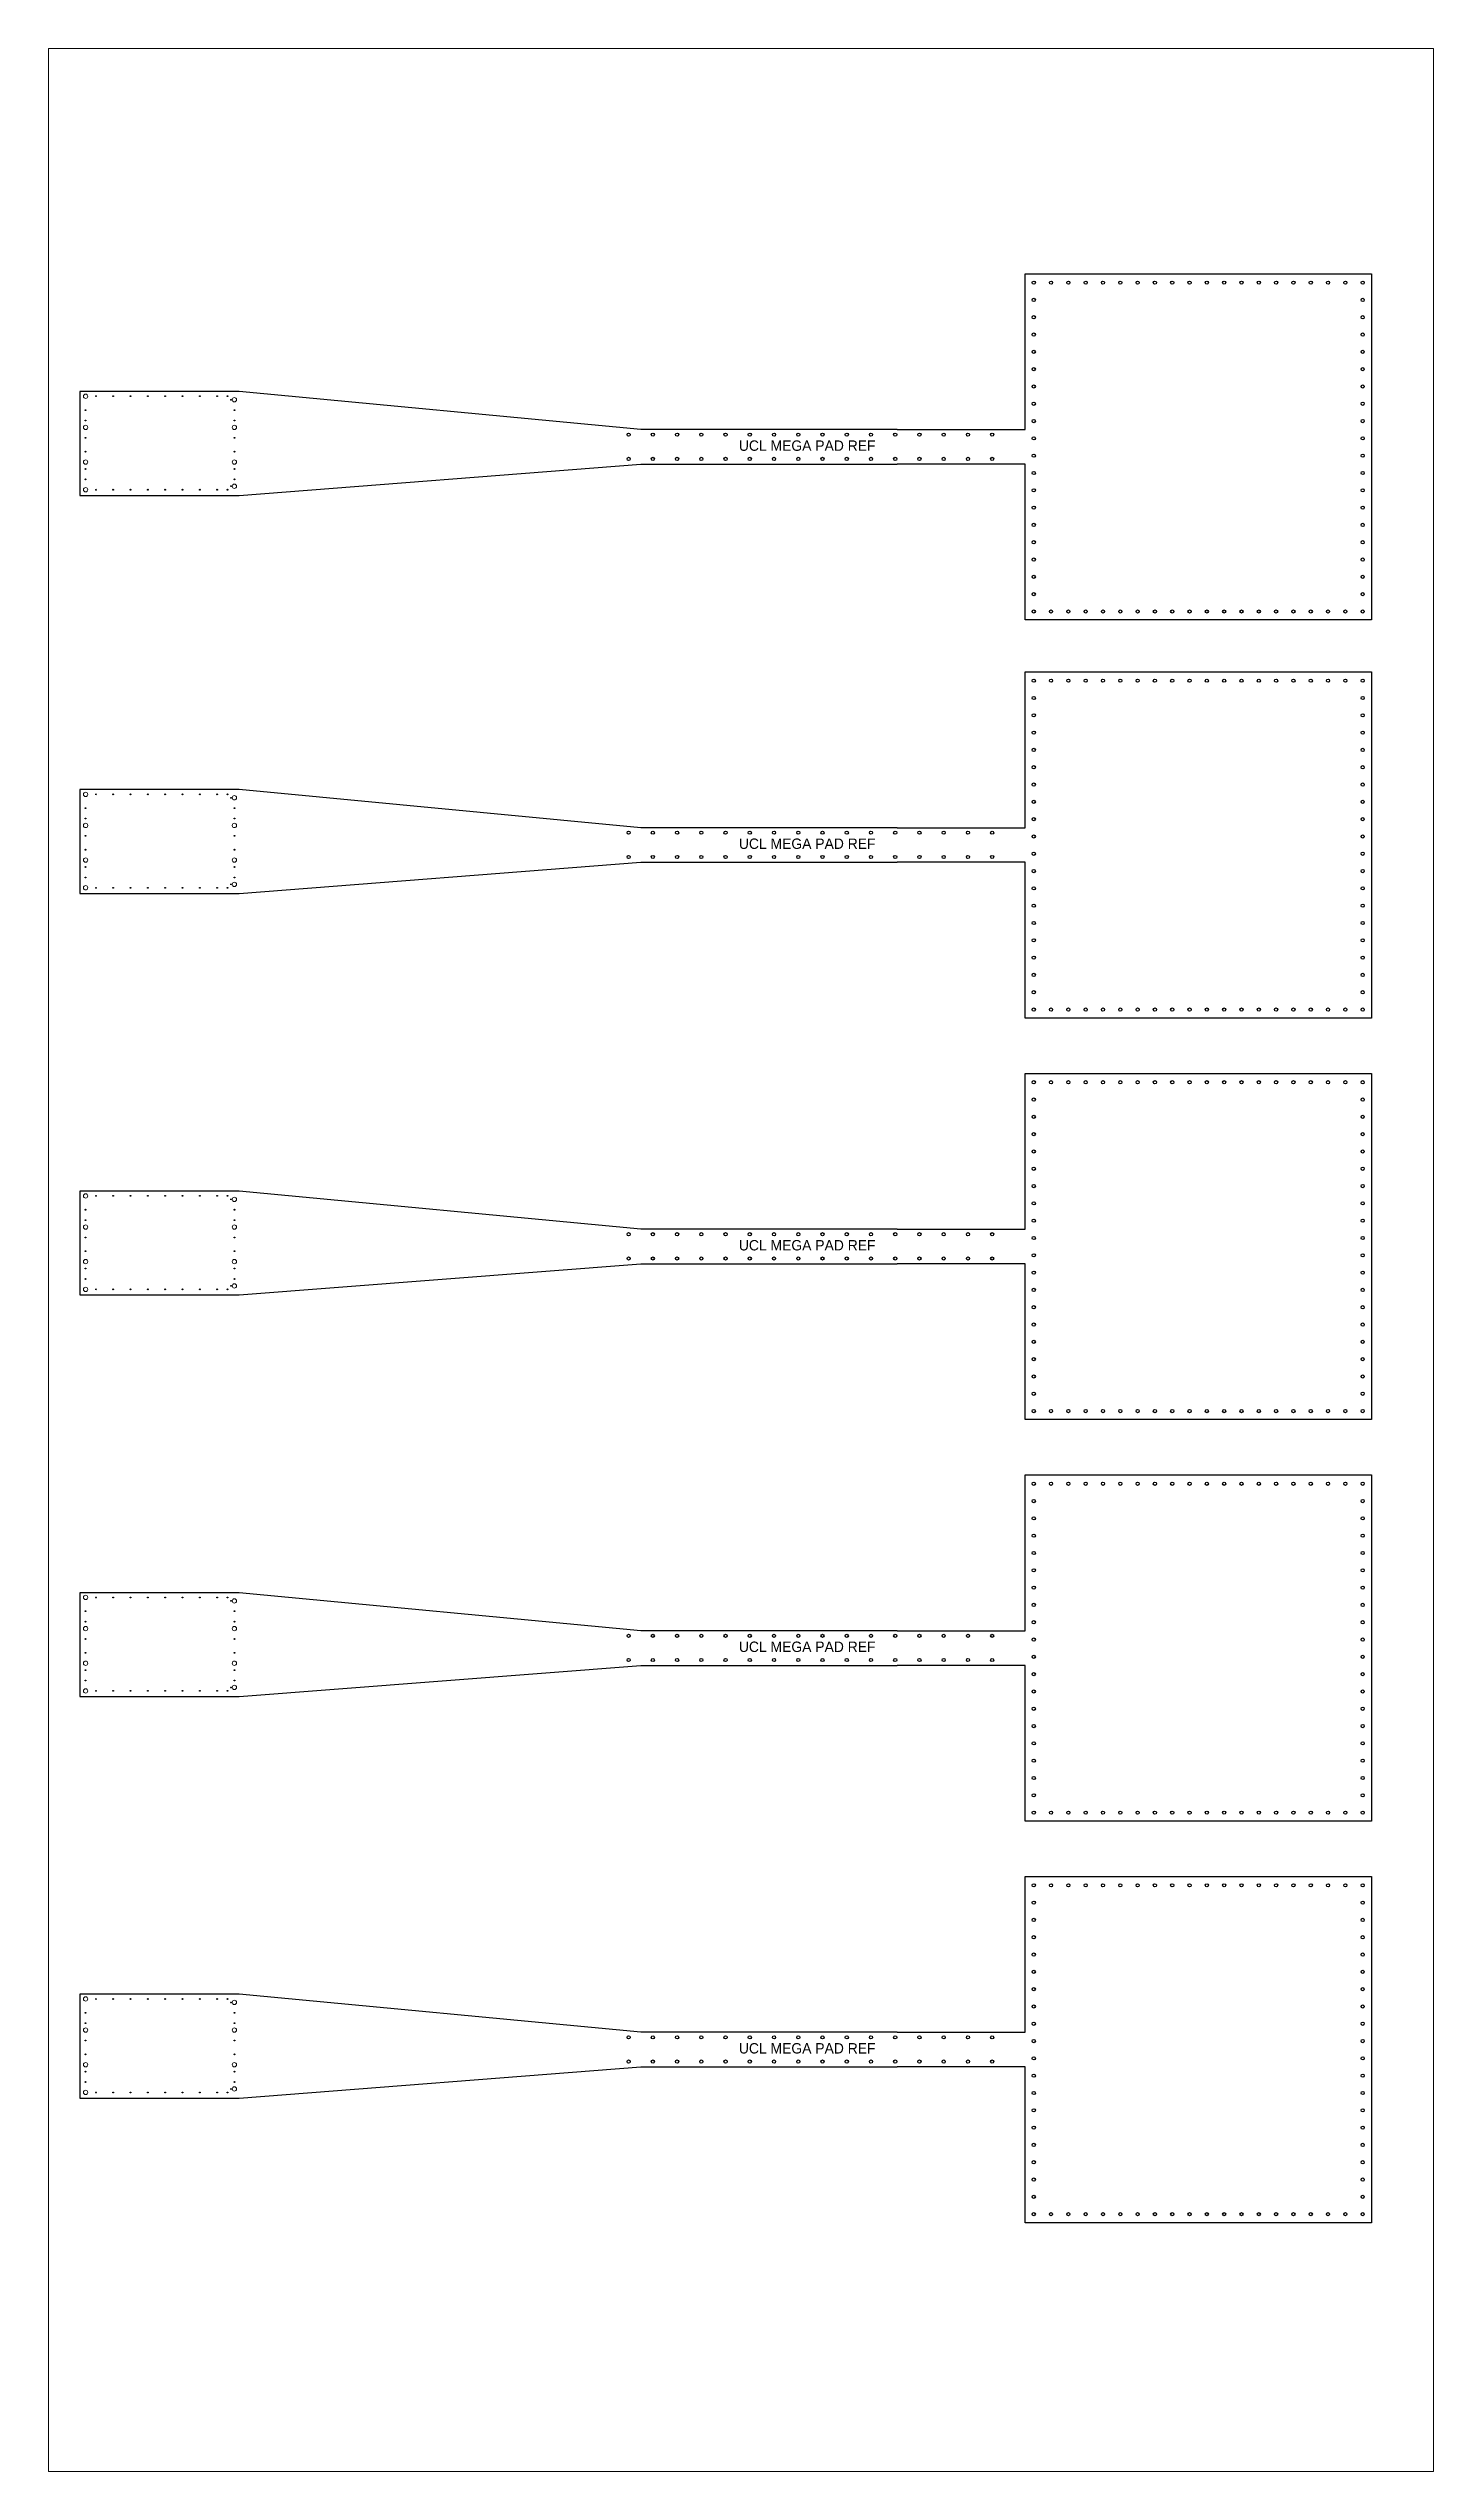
# Model space of a CAD drawing. Header units: millimetres. Extents: x 43.3 to 83.3, y 94.2 to 164.2.
import ezdxf

# ---------------------------------------------------------------- set-up
doc = ezdxf.new("R2010")
doc.units = ezdxf.units.MM
doc.layers.add('Foil', color=5, linetype='Continuous')

msp = doc.modelspace()

# ---------------------------------------------------------------- linework, layer by layer
at = {"layer": 'Foil', "linetype": 'Continuous', "lineweight": 0}
for p, q in [((43.292, 94.211), (43.292, 164.211)), ((43.292, 164.211), (83.292, 164.211)), ((83.292, 164.211), (83.292, 94.211)), ((83.292, 94.211), (43.292, 94.211))]:
    msp.add_line(p, q, dxfattribs=at)
at = {"layer": 'Foil'}
for p, q in [((71.5, 153.2), (71.5, 157.7)), ((71.5, 157.7), (81.5, 157.7)), ((81.5, 157.7), (81.5, 147.7)), ((48.8, 154.3), (44.2, 154.3)), ((44.2, 154.3), (44.2, 151.3)), ((60.4, 153.2), (48.8, 154.3)), ((65, 153.2), (60.4, 153.2)), ((67.8, 153.2), (65, 153.2)), ((67.8, 153.2), (68.1, 153.2)), ((68.1, 153.2), (71.5, 153.2)), ((48.8, 151.3), (60.4, 152.2)), ((60.4, 152.2), (61.3, 152.2)), ((61.3, 152.2), (65, 152.2)), ((65, 152.2), (67.8, 152.2)), ((68.1, 152.2), (67.8, 152.2)), ((71.5, 152.2), (68.1, 152.2)), ((71.5, 147.7), (71.5, 152.2)), ((44.2, 151.3), (48.8, 151.3)), ((81.5, 147.7), (71.5, 147.7)), ((71.5, 141.7), (71.5, 146.2)), ((71.5, 146.2), (81.5, 146.2)), ((81.5, 146.2), (81.5, 136.2)), ((48.8, 142.8), (44.2, 142.8)), ((44.2, 142.8), (44.2, 139.8)), ((60.4, 141.7), (48.8, 142.8)), ((65, 141.7), (60.4, 141.7)), ((67.8, 141.7), (65, 141.7)), ((67.8, 141.7), (68.1, 141.7)), ((68.1, 141.7), (71.5, 141.7)), ((48.8, 139.8), (60.4, 140.7)), ((60.4, 140.7), (61.3, 140.7)), ((61.3, 140.7), (65, 140.7)), ((65, 140.7), (67.8, 140.7)), ((68.1, 140.7), (67.8, 140.7)), ((71.5, 140.7), (68.1, 140.7)), ((71.5, 136.2), (71.5, 140.7)), ((44.2, 139.8), (48.8, 139.8)), ((81.5, 136.2), (71.5, 136.2)), ((71.5, 130.1), (71.5, 134.6)), ((71.5, 134.6), (81.5, 134.6)), ((81.5, 134.6), (81.5, 124.6)), ((48.8, 131.2), (44.2, 131.2)), ((44.2, 131.2), (44.2, 128.2)), ((60.4, 130.1), (48.8, 131.2)), ((65, 130.1), (60.4, 130.1)), ((67.8, 130.1), (65, 130.1)), ((67.8, 130.1), (68.1, 130.1)), ((68.1, 130.1), (71.5, 130.1)), ((48.8, 128.2), (60.4, 129.1)), ((60.4, 129.1), (61.3, 129.1)), ((61.3, 129.1), (65, 129.1)), ((65, 129.1), (67.8, 129.1)), ((68.1, 129.1), (67.8, 129.1)), ((71.5, 129.1), (68.1, 129.1)), ((71.5, 124.6), (71.5, 129.1)), ((44.2, 128.2), (48.8, 128.2)), ((81.5, 124.6), (71.5, 124.6)), ((71.5, 118.5), (71.5, 123)), ((71.5, 123), (81.5, 123)), ((81.5, 123), (81.5, 113)), ((48.8, 119.6), (44.2, 119.6)), ((44.2, 119.6), (44.2, 116.6)), ((60.4, 118.5), (48.8, 119.6)), ((65, 118.5), (60.4, 118.5)), ((67.8, 118.5), (65, 118.5)), ((67.8, 118.5), (68.1, 118.5)), ((68.1, 118.5), (71.5, 118.5)), ((48.8, 116.6), (60.4, 117.5)), ((60.4, 117.5), (61.3, 117.5)), ((61.3, 117.5), (65, 117.5)), ((65, 117.5), (67.8, 117.5)), ((68.1, 117.5), (67.8, 117.5)), ((71.5, 117.5), (68.1, 117.5)), ((71.5, 113), (71.5, 117.5)), ((44.2, 116.6), (48.8, 116.6)), ((81.5, 113), (71.5, 113)), ((71.5, 106.9), (71.5, 111.4)), ((71.5, 111.4), (81.5, 111.4)), ((81.5, 111.4), (81.5, 101.4)), ((48.8, 108), (44.2, 108)), ((44.2, 108), (44.2, 105)), ((60.4, 106.9), (48.8, 108)), ((65, 106.9), (60.4, 106.9)), ((67.8, 106.9), (65, 106.9)), ((67.8, 106.9), (68.1, 106.9)), ((68.1, 106.9), (71.5, 106.9)), ((48.8, 105), (60.4, 105.9)), ((60.4, 105.9), (61.3, 105.9)), ((61.3, 105.9), (65, 105.9)), ((65, 105.9), (67.8, 105.9)), ((68.1, 105.9), (67.8, 105.9)), ((71.5, 105.9), (68.1, 105.9)), ((71.5, 101.4), (71.5, 105.9)), ((44.2, 105), (48.8, 105)), ((81.5, 101.4), (71.5, 101.4))]:
    msp.add_line(p, q, dxfattribs=at)
for centre, radius in [((71.746, 157.446), 0.0463), ((71.746, 156.946), 0.0463), ((72.246, 157.446), 0.0463), ((72.746, 157.446), 0.0463), ((73.246, 157.446), 0.0463), ((73.746, 157.446), 0.0463), ((74.246, 157.446), 0.0463), ((74.746, 157.446), 0.0463), ((75.246, 157.446), 0.0463), ((75.746, 157.446), 0.0463), ((76.246, 157.446), 0.0463), ((76.746, 157.446), 0.0463), ((77.246, 157.446), 0.0463), ((77.746, 157.446), 0.0463), ((78.246, 157.446), 0.0463), ((78.746, 157.446), 0.0463), ((79.246, 157.446), 0.0463), ((79.746, 157.446), 0.0463), ((80.246, 157.446), 0.0463), ((80.746, 157.446), 0.0463), ((81.246, 157.446), 0.0463), ((81.246, 156.946), 0.0463), ((71.746, 156.446), 0.0463), ((81.246, 156.446), 0.0463), ((71.746, 155.946), 0.0463), ((71.746, 155.446), 0.0463), ((81.246, 155.946), 0.0463), ((81.246, 155.446), 0.0463), ((71.746, 154.946), 0.0463), ((81.246, 154.946), 0.0463), ((44.663, 154.163), 0.0114), ((45.163, 154.163), 0.0114), ((45.663, 154.163), 0.0114), ((46.163, 154.163), 0.0114), ((46.663, 154.163), 0.0114), ((47.163, 154.163), 0.0114), ((47.663, 154.163), 0.0114), ((48.163, 154.163), 0.0114), ((48.463, 154.163), 0.0114), ((48.563, 154.063), 0.0114), ((71.746, 154.446), 0.0463), ((81.246, 154.446), 0.0463), ((44.363, 153.763), 0.0114), ((44.363, 153.463), 0.0114), ((48.663, 153.763), 0.0114), ((48.663, 153.463), 0.0114), ((71.746, 153.946), 0.0463), ((71.746, 153.446), 0.0463), ((81.246, 153.946), 0.0463), ((81.246, 153.446), 0.0463), ((44.363, 152.963), 0.0114), ((48.663, 152.963), 0.0114), ((60.046, 153.054), 0.0463), ((60.746, 153.054), 0.0463), ((61.446, 153.054), 0.0463), ((62.146, 153.054), 0.0463), ((62.846, 153.054), 0.0463), ((63.546, 153.054), 0.0463), ((64.246, 153.054), 0.0463), ((64.946, 153.054), 0.0463), ((65.646, 153.054), 0.0463), ((66.346, 153.054), 0.0463), ((67.046, 153.054), 0.0463), ((67.746, 153.054), 0.0463), ((68.446, 153.054), 0.0463), ((69.146, 153.054), 0.0463), ((69.846, 153.054), 0.0463), ((70.546, 153.054), 0.0463), ((71.746, 152.946), 0.0463), ((81.246, 152.946), 0.0463), ((44.363, 152.563), 0.0114), ((44.363, 152.063), 0.0114), ((48.663, 152.563), 0.0114), ((48.663, 152.063), 0.0114), ((60.046, 152.354), 0.0463), ((60.746, 152.354), 0.0463), ((61.446, 152.354), 0.0463), ((62.146, 152.354), 0.0463), ((62.846, 152.354), 0.0463), ((63.546, 152.354), 0.0463), ((64.246, 152.354), 0.0463), ((64.946, 152.354), 0.0463), ((65.646, 152.354), 0.0463), ((66.346, 152.354), 0.0463), ((67.046, 152.354), 0.0463), ((67.746, 152.354), 0.0463), ((68.446, 152.354), 0.0463), ((69.146, 152.354), 0.0463), ((69.846, 152.354), 0.0463), ((70.546, 152.354), 0.0463), ((71.746, 152.446), 0.0463), ((71.746, 151.946), 0.0463), ((81.246, 152.446), 0.0463), ((81.246, 151.946), 0.0463), ((44.363, 151.763), 0.0114), ((44.663, 151.463), 0.0114), ((45.163, 151.463), 0.0114), ((45.663, 151.463), 0.0114), ((46.163, 151.463), 0.0114), ((46.663, 151.463), 0.0114), ((47.163, 151.463), 0.0114), ((47.663, 151.463), 0.0114), ((48.163, 151.463), 0.0114), ((48.463, 151.463), 0.0114), ((48.563, 151.563), 0.0114), ((48.663, 151.763), 0.0114), ((71.746, 151.446), 0.0463), ((81.246, 151.446), 0.0463), ((71.746, 150.946), 0.0463), ((81.246, 150.946), 0.0463), ((71.746, 150.446), 0.0463), ((71.746, 149.946), 0.0463), ((81.246, 150.446), 0.0463), ((81.246, 149.946), 0.0463), ((71.746, 149.446), 0.0463), ((81.246, 149.446), 0.0463), ((71.746, 148.946), 0.0463), ((71.746, 148.446), 0.0463), ((81.246, 148.946), 0.0463), ((81.246, 148.446), 0.0463), ((71.746, 147.946), 0.0463), ((72.246, 147.946), 0.0463), ((72.746, 147.946), 0.0463), ((73.246, 147.946), 0.0463), ((73.746, 147.946), 0.0463), ((74.246, 147.946), 0.0463), ((74.746, 147.946), 0.0463), ((75.246, 147.946), 0.0463), ((75.746, 147.946), 0.0463), ((76.246, 147.946), 0.0463), ((76.746, 147.946), 0.0463), ((77.246, 147.946), 0.0463), ((77.746, 147.946), 0.0463), ((78.246, 147.946), 0.0463), ((78.746, 147.946), 0.0463), ((79.246, 147.946), 0.0463), ((79.746, 147.946), 0.0463), ((80.246, 147.946), 0.0463), ((80.746, 147.946), 0.0463), ((81.246, 147.946), 0.0463), ((71.746, 145.946), 0.0463), ((72.246, 145.946), 0.0463), ((72.746, 145.946), 0.0463), ((73.246, 145.946), 0.0463), ((73.746, 145.946), 0.0463), ((74.246, 145.946), 0.0463), ((74.746, 145.946), 0.0463), ((75.246, 145.946), 0.0463), ((75.746, 145.946), 0.0463), ((76.246, 145.946), 0.0463), ((76.746, 145.946), 0.0463), ((77.246, 145.946), 0.0463), ((77.746, 145.946), 0.0463), ((78.246, 145.946), 0.0463), ((78.746, 145.946), 0.0463), ((79.246, 145.946), 0.0463), ((79.746, 145.946), 0.0463), ((80.246, 145.946), 0.0463), ((80.746, 145.946), 0.0463), ((81.246, 145.946), 0.0463), ((71.746, 145.446), 0.0463), ((71.746, 144.946), 0.0463), ((81.246, 145.446), 0.0463), ((81.246, 144.946), 0.0463), ((71.746, 144.446), 0.0463), ((81.246, 144.446), 0.0463), ((71.746, 143.946), 0.0463), ((81.246, 143.946), 0.0463), ((71.746, 143.446), 0.0463), ((71.746, 142.946), 0.0463), ((81.246, 143.446), 0.0463), ((81.246, 142.946), 0.0463), ((44.363, 142.263), 0.0114), ((44.663, 142.663), 0.0114), ((45.163, 142.663), 0.0114), ((45.663, 142.663), 0.0114), ((46.163, 142.663), 0.0114), ((46.663, 142.663), 0.0114), ((47.163, 142.663), 0.0114), ((47.663, 142.663), 0.0114), ((48.163, 142.663), 0.0114), ((48.463, 142.663), 0.0114), ((48.563, 142.563), 0.0114), ((48.663, 142.263), 0.0114), ((71.746, 142.446), 0.0463), ((81.246, 142.446), 0.0463), ((44.363, 141.963), 0.0114), ((44.363, 141.463), 0.0114), ((48.663, 141.963), 0.0114), ((48.663, 141.463), 0.0114), ((60.046, 141.554), 0.0463), ((60.746, 141.554), 0.0463), ((61.446, 141.554), 0.0463), ((62.146, 141.554), 0.0463), ((62.846, 141.554), 0.0463), ((63.546, 141.554), 0.0463), ((64.246, 141.554), 0.0463), ((64.946, 141.554), 0.0463), ((65.646, 141.554), 0.0463), ((66.346, 141.554), 0.0463), ((67.046, 141.554), 0.0463), ((67.746, 141.554), 0.0463), ((68.446, 141.554), 0.0463), ((69.146, 141.554), 0.0463), ((69.846, 141.554), 0.0463), ((70.546, 141.554), 0.0463), ((71.746, 141.946), 0.0463), ((71.746, 141.446), 0.0463), ((81.246, 141.946), 0.0463), ((81.246, 141.446), 0.0463), ((44.363, 141.063), 0.0114), ((48.663, 141.063), 0.0114), ((60.046, 140.854), 0.0463), ((60.746, 140.854), 0.0463), ((61.446, 140.854), 0.0463), ((62.146, 140.854), 0.0463), ((62.846, 140.854), 0.0463), ((63.546, 140.854), 0.0463), ((64.246, 140.854), 0.0463), ((64.946, 140.854), 0.0463), ((65.646, 140.854), 0.0463), ((66.346, 140.854), 0.0463), ((67.046, 140.854), 0.0463), ((67.746, 140.854), 0.0463), ((68.446, 140.854), 0.0463), ((69.146, 140.854), 0.0463), ((69.846, 140.854), 0.0463), ((70.546, 140.854), 0.0463), ((71.746, 140.946), 0.0463), ((81.246, 140.946), 0.0463), ((44.363, 140.563), 0.0114), ((44.363, 140.263), 0.0114), ((48.563, 140.063), 0.0114), ((48.663, 140.563), 0.0114), ((48.663, 140.263), 0.0114), ((71.746, 140.446), 0.0463), ((81.246, 140.446), 0.0463), ((44.663, 139.963), 0.0114), ((45.163, 139.963), 0.0114), ((45.663, 139.963), 0.0114), ((46.163, 139.963), 0.0114), ((46.663, 139.963), 0.0114), ((47.163, 139.963), 0.0114), ((47.663, 139.963), 0.0114), ((48.163, 139.963), 0.0114), ((48.463, 139.963), 0.0114), ((71.746, 139.946), 0.0463), ((71.746, 139.446), 0.0463), ((81.246, 139.946), 0.0463), ((81.246, 139.446), 0.0463), ((71.746, 138.946), 0.0463), ((81.246, 138.946), 0.0463), ((71.746, 138.446), 0.0463), ((71.746, 137.946), 0.0463), ((81.246, 138.446), 0.0463), ((81.246, 137.946), 0.0463), ((71.746, 137.446), 0.0463), ((81.246, 137.446), 0.0463), ((71.746, 136.946), 0.0463), ((81.246, 136.946), 0.0463), ((71.746, 136.446), 0.0463), ((72.246, 136.446), 0.0463), ((72.746, 136.446), 0.0463), ((73.246, 136.446), 0.0463), ((73.746, 136.446), 0.0463), ((74.246, 136.446), 0.0463), ((74.746, 136.446), 0.0463), ((75.246, 136.446), 0.0463), ((75.746, 136.446), 0.0463), ((76.246, 136.446), 0.0463), ((76.746, 136.446), 0.0463), ((77.246, 136.446), 0.0463), ((77.746, 136.446), 0.0463), ((78.246, 136.446), 0.0463), ((78.746, 136.446), 0.0463), ((79.246, 136.446), 0.0463), ((79.746, 136.446), 0.0463), ((80.246, 136.446), 0.0463), ((80.746, 136.446), 0.0463), ((81.246, 136.446), 0.0463), ((71.746, 134.346), 0.0463), ((71.746, 133.846), 0.0463), ((72.246, 134.346), 0.0463), ((72.746, 134.346), 0.0463), ((73.246, 134.346), 0.0463), ((73.746, 134.346), 0.0463), ((74.246, 134.346), 0.0463), ((74.746, 134.346), 0.0463), ((75.246, 134.346), 0.0463), ((75.746, 134.346), 0.0463), ((76.246, 134.346), 0.0463), ((76.746, 134.346), 0.0463), ((77.246, 134.346), 0.0463), ((77.746, 134.346), 0.0463), ((78.246, 134.346), 0.0463), ((78.746, 134.346), 0.0463), ((79.246, 134.346), 0.0463), ((79.746, 134.346), 0.0463), ((80.246, 134.346), 0.0463), ((80.746, 134.346), 0.0463), ((81.246, 134.346), 0.0463), ((81.246, 133.846), 0.0463), ((71.746, 133.346), 0.0463), ((81.246, 133.346), 0.0463), ((71.746, 132.846), 0.0463), ((71.746, 132.346), 0.0463), ((81.246, 132.846), 0.0463), ((81.246, 132.346), 0.0463), ((71.746, 131.846), 0.0463), ((81.246, 131.846), 0.0463), ((44.663, 131.063), 0.0114), ((45.163, 131.063), 0.0114), ((45.663, 131.063), 0.0114), ((46.163, 131.063), 0.0114), ((46.663, 131.063), 0.0114), ((47.163, 131.063), 0.0114), ((47.663, 131.063), 0.0114), ((48.163, 131.063), 0.0114), ((48.463, 131.063), 0.0114), ((48.563, 130.963), 0.0114), ((71.746, 131.346), 0.0463), ((81.246, 131.346), 0.0463), ((44.363, 130.663), 0.0114), ((44.363, 130.363), 0.0114), ((48.663, 130.663), 0.0114), ((48.663, 130.363), 0.0114), ((71.746, 130.846), 0.0463), ((71.746, 130.346), 0.0463), ((81.246, 130.846), 0.0463), ((81.246, 130.346), 0.0463), ((44.363, 129.863), 0.0114), ((48.663, 129.863), 0.0114), ((60.046, 129.954), 0.0463), ((60.746, 129.954), 0.0463), ((61.446, 129.954), 0.0463), ((62.146, 129.954), 0.0463), ((62.846, 129.954), 0.0463), ((63.546, 129.954), 0.0463), ((64.246, 129.954), 0.0463), ((64.946, 129.954), 0.0463), ((65.646, 129.954), 0.0463), ((66.346, 129.954), 0.0463), ((67.046, 129.954), 0.0463), ((67.746, 129.954), 0.0463), ((68.446, 129.954), 0.0463), ((69.146, 129.954), 0.0463), ((69.846, 129.954), 0.0463), ((70.546, 129.954), 0.0463), ((71.746, 129.846), 0.0463), ((81.246, 129.846), 0.0463), ((44.363, 129.463), 0.0114), ((44.363, 128.963), 0.0114), ((48.663, 129.463), 0.0114), ((48.663, 128.963), 0.0114), ((60.046, 129.254), 0.0463), ((60.746, 129.254), 0.0463), ((61.446, 129.254), 0.0463), ((62.146, 129.254), 0.0463), ((62.846, 129.254), 0.0463), ((63.546, 129.254), 0.0463), ((64.246, 129.254), 0.0463), ((64.946, 129.254), 0.0463), ((65.646, 129.254), 0.0463), ((66.346, 129.254), 0.0463), ((67.046, 129.254), 0.0463), ((67.746, 129.254), 0.0463), ((68.446, 129.254), 0.0463), ((69.146, 129.254), 0.0463), ((69.846, 129.254), 0.0463), ((70.546, 129.254), 0.0463), ((71.746, 129.346), 0.0463), ((71.746, 128.846), 0.0463), ((81.246, 129.346), 0.0463), ((81.246, 128.846), 0.0463), ((44.363, 128.663), 0.0114), ((44.663, 128.363), 0.0114), ((45.163, 128.363), 0.0114), ((45.663, 128.363), 0.0114), ((46.163, 128.363), 0.0114), ((46.663, 128.363), 0.0114), ((47.163, 128.363), 0.0114), ((47.663, 128.363), 0.0114), ((48.163, 128.363), 0.0114), ((48.463, 128.363), 0.0114), ((48.563, 128.463), 0.0114), ((48.663, 128.663), 0.0114), ((71.746, 128.346), 0.0463), ((81.246, 128.346), 0.0463), ((71.746, 127.846), 0.0463), ((81.246, 127.846), 0.0463), ((71.746, 127.346), 0.0463), ((71.746, 126.846), 0.0463), ((81.246, 127.346), 0.0463), ((81.246, 126.846), 0.0463), ((71.746, 126.346), 0.0463), ((81.246, 126.346), 0.0463), ((71.746, 125.846), 0.0463), ((71.746, 125.346), 0.0463), ((81.246, 125.846), 0.0463), ((81.246, 125.346), 0.0463), ((71.746, 124.846), 0.0463), ((72.246, 124.846), 0.0463), ((72.746, 124.846), 0.0463), ((73.246, 124.846), 0.0463), ((73.746, 124.846), 0.0463), ((74.246, 124.846), 0.0463), ((74.746, 124.846), 0.0463), ((75.246, 124.846), 0.0463), ((75.746, 124.846), 0.0463), ((76.246, 124.846), 0.0463), ((76.746, 124.846), 0.0463), ((77.246, 124.846), 0.0463), ((77.746, 124.846), 0.0463), ((78.246, 124.846), 0.0463), ((78.746, 124.846), 0.0463), ((79.246, 124.846), 0.0463), ((79.746, 124.846), 0.0463), ((80.246, 124.846), 0.0463), ((80.746, 124.846), 0.0463), ((81.246, 124.846), 0.0463), ((71.746, 122.746), 0.0463), ((72.246, 122.746), 0.0463), ((72.746, 122.746), 0.0463), ((73.246, 122.746), 0.0463), ((73.746, 122.746), 0.0463), ((74.246, 122.746), 0.0463), ((74.746, 122.746), 0.0463), ((75.246, 122.746), 0.0463), ((75.746, 122.746), 0.0463), ((76.246, 122.746), 0.0463), ((76.746, 122.746), 0.0463), ((77.246, 122.746), 0.0463), ((77.746, 122.746), 0.0463), ((78.246, 122.746), 0.0463), ((78.746, 122.746), 0.0463), ((79.246, 122.746), 0.0463), ((79.746, 122.746), 0.0463), ((80.246, 122.746), 0.0463), ((80.746, 122.746), 0.0463), ((81.246, 122.746), 0.0463), ((71.746, 122.246), 0.0463), ((81.246, 122.246), 0.0463), ((71.746, 121.746), 0.0463), ((71.746, 121.246), 0.0463), ((81.246, 121.746), 0.0463), ((81.246, 121.246), 0.0463), ((71.746, 120.746), 0.0463), ((81.246, 120.746), 0.0463), ((71.746, 120.246), 0.0463), ((71.746, 119.746), 0.0463), ((81.246, 120.246), 0.0463), ((81.246, 119.746), 0.0463), ((44.363, 119.063), 0.0114), ((44.663, 119.463), 0.0114), ((45.163, 119.463), 0.0114), ((45.663, 119.463), 0.0114), ((46.163, 119.463), 0.0114), ((46.663, 119.463), 0.0114), ((47.163, 119.463), 0.0114), ((47.663, 119.463), 0.0114), ((48.163, 119.463), 0.0114), ((48.463, 119.463), 0.0114), ((48.563, 119.363), 0.0114), ((48.663, 119.063), 0.0114), ((71.746, 119.246), 0.0463), ((81.246, 119.246), 0.0463), ((44.363, 118.763), 0.0114), ((48.663, 118.763), 0.0114), ((60.046, 118.354), 0.0463), ((60.746, 118.354), 0.0463), ((61.446, 118.354), 0.0463), ((62.146, 118.354), 0.0463), ((62.846, 118.354), 0.0463), ((63.546, 118.354), 0.0463), ((64.246, 118.354), 0.0463), ((64.946, 118.354), 0.0463), ((65.646, 118.354), 0.0463), ((66.346, 118.354), 0.0463), ((67.046, 118.354), 0.0463), ((67.746, 118.354), 0.0463), ((68.446, 118.354), 0.0463), ((69.146, 118.354), 0.0463), ((69.846, 118.354), 0.0463), ((70.546, 118.354), 0.0463), ((71.746, 118.746), 0.0463), ((81.246, 118.746), 0.0463), ((44.363, 118.263), 0.0114), ((44.363, 117.863), 0.0114), ((48.663, 118.263), 0.0114), ((48.663, 117.863), 0.0114), ((60.046, 117.654), 0.0463), ((60.746, 117.654), 0.0463), ((61.446, 117.654), 0.0463), ((62.146, 117.654), 0.0463), ((62.846, 117.654), 0.0463), ((63.546, 117.654), 0.0463), ((64.246, 117.654), 0.0463), ((64.946, 117.654), 0.0463), ((65.646, 117.654), 0.0463), ((66.346, 117.654), 0.0463), ((67.046, 117.654), 0.0463), ((67.746, 117.654), 0.0463), ((68.446, 117.654), 0.0463), ((69.146, 117.654), 0.0463), ((69.846, 117.654), 0.0463), ((70.546, 117.654), 0.0463), ((71.746, 118.246), 0.0463), ((71.746, 117.746), 0.0463), ((81.246, 118.246), 0.0463), ((81.246, 117.746), 0.0463), ((44.363, 117.363), 0.0114), ((44.363, 117.063), 0.0114), ((48.663, 117.363), 0.0114), ((48.663, 117.063), 0.0114), ((71.746, 117.246), 0.0463), ((81.246, 117.246), 0.0463), ((44.663, 116.763), 0.0114), ((45.163, 116.763), 0.0114), ((45.663, 116.763), 0.0114), ((46.163, 116.763), 0.0114), ((46.663, 116.763), 0.0114), ((47.163, 116.763), 0.0114), ((47.663, 116.763), 0.0114), ((48.163, 116.763), 0.0114), ((48.463, 116.763), 0.0114), ((48.563, 116.863), 0.0114), ((71.746, 116.746), 0.0463), ((71.746, 116.246), 0.0463), ((81.246, 116.746), 0.0463), ((81.246, 116.246), 0.0463), ((71.746, 115.746), 0.0463), ((81.246, 115.746), 0.0463), ((71.746, 115.246), 0.0463), ((81.246, 115.246), 0.0463), ((71.746, 114.746), 0.0463), ((71.746, 114.246), 0.0463), ((81.246, 114.746), 0.0463), ((81.246, 114.246), 0.0463), ((71.746, 113.746), 0.0463), ((81.246, 113.746), 0.0463), ((71.746, 113.246), 0.0463), ((72.246, 113.246), 0.0463), ((72.746, 113.246), 0.0463), ((73.246, 113.246), 0.0463), ((73.746, 113.246), 0.0463), ((74.246, 113.246), 0.0463), ((74.746, 113.246), 0.0463), ((75.246, 113.246), 0.0463), ((75.746, 113.246), 0.0463), ((76.246, 113.246), 0.0463), ((76.746, 113.246), 0.0463), ((77.246, 113.246), 0.0463), ((77.746, 113.246), 0.0463), ((78.246, 113.246), 0.0463), ((78.746, 113.246), 0.0463), ((79.246, 113.246), 0.0463), ((79.746, 113.246), 0.0463), ((80.246, 113.246), 0.0463), ((80.746, 113.246), 0.0463), ((81.246, 113.246), 0.0463), ((71.746, 111.146), 0.0463), ((71.746, 110.646), 0.0463), ((72.246, 111.146), 0.0463), ((72.746, 111.146), 0.0463), ((73.246, 111.146), 0.0463), ((73.746, 111.146), 0.0463), ((74.246, 111.146), 0.0463), ((74.746, 111.146), 0.0463), ((75.246, 111.146), 0.0463), ((75.746, 111.146), 0.0463), ((76.246, 111.146), 0.0463), ((76.746, 111.146), 0.0463), ((77.246, 111.146), 0.0463), ((77.746, 111.146), 0.0463), ((78.246, 111.146), 0.0463), ((78.746, 111.146), 0.0463), ((79.246, 111.146), 0.0463), ((79.746, 111.146), 0.0463), ((80.246, 111.146), 0.0463), ((80.746, 111.146), 0.0463), ((81.246, 111.146), 0.0463), ((81.246, 110.646), 0.0463), ((71.746, 110.146), 0.0463), ((81.246, 110.146), 0.0463), ((71.746, 109.646), 0.0463), ((81.246, 109.646), 0.0463), ((71.746, 109.146), 0.0463), ((71.746, 108.646), 0.0463), ((81.246, 109.146), 0.0463), ((81.246, 108.646), 0.0463), ((44.663, 107.863), 0.0114), ((45.163, 107.863), 0.0114), ((45.663, 107.863), 0.0114), ((46.163, 107.863), 0.0114), ((46.663, 107.863), 0.0114), ((47.163, 107.863), 0.0114), ((47.663, 107.863), 0.0114), ((48.163, 107.863), 0.0114), ((48.463, 107.863), 0.0114), ((71.746, 108.146), 0.0463), ((81.246, 108.146), 0.0463), ((44.363, 107.463), 0.0114), ((44.363, 107.163), 0.0114), ((48.563, 107.763), 0.0114), ((48.663, 107.463), 0.0114), ((48.663, 107.163), 0.0114), ((71.746, 107.646), 0.0463), ((71.746, 107.146), 0.0463), ((81.246, 107.646), 0.0463), ((81.246, 107.146), 0.0463), ((44.363, 106.663), 0.0114), ((48.663, 106.663), 0.0114), ((60.046, 106.754), 0.0463), ((60.746, 106.754), 0.0463), ((61.446, 106.754), 0.0463), ((62.146, 106.754), 0.0463), ((62.846, 106.754), 0.0463), ((63.546, 106.754), 0.0463), ((64.246, 106.754), 0.0463), ((64.946, 106.754), 0.0463), ((65.646, 106.754), 0.0463), ((66.346, 106.754), 0.0463), ((67.046, 106.754), 0.0463), ((67.746, 106.754), 0.0463), ((68.446, 106.754), 0.0463), ((69.146, 106.754), 0.0463), ((69.846, 106.754), 0.0463), ((70.546, 106.754), 0.0463), ((71.746, 106.646), 0.0463), ((81.246, 106.646), 0.0463), ((44.363, 106.263), 0.0114), ((44.363, 105.763), 0.0114), ((48.663, 106.263), 0.0114), ((48.663, 105.763), 0.0114), ((60.046, 106.054), 0.0463), ((60.746, 106.054), 0.0463), ((61.446, 106.054), 0.0463), ((62.146, 106.054), 0.0463), ((62.846, 106.054), 0.0463), ((63.546, 106.054), 0.0463), ((64.246, 106.054), 0.0463), ((64.946, 106.054), 0.0463), ((65.646, 106.054), 0.0463), ((66.346, 106.054), 0.0463), ((67.046, 106.054), 0.0463), ((67.746, 106.054), 0.0463), ((68.446, 106.054), 0.0463), ((69.146, 106.054), 0.0463), ((69.846, 106.054), 0.0463), ((70.546, 106.054), 0.0463), ((71.746, 106.146), 0.0463), ((81.246, 106.146), 0.0463), ((44.363, 105.463), 0.0114), ((44.663, 105.163), 0.0114), ((45.163, 105.163), 0.0114), ((45.663, 105.163), 0.0114), ((46.163, 105.163), 0.0114), ((46.663, 105.163), 0.0114), ((47.163, 105.163), 0.0114), ((47.663, 105.163), 0.0114), ((48.163, 105.163), 0.0114), ((48.463, 105.163), 0.0114), ((48.563, 105.263), 0.0114), ((48.663, 105.463), 0.0114), ((71.746, 105.646), 0.0463), ((71.746, 105.146), 0.0463), ((81.246, 105.646), 0.0463), ((81.246, 105.146), 0.0463), ((71.746, 104.646), 0.0463), ((81.246, 104.646), 0.0463), ((71.746, 104.146), 0.0463), ((71.746, 103.646), 0.0463), ((81.246, 104.146), 0.0463), ((81.246, 103.646), 0.0463), ((71.746, 103.146), 0.0463), ((81.246, 103.146), 0.0463), ((71.746, 102.646), 0.0463), ((81.246, 102.646), 0.0463), ((71.746, 102.146), 0.0463), ((71.746, 101.646), 0.0463), ((72.246, 101.646), 0.0463), ((72.746, 101.646), 0.0463), ((73.246, 101.646), 0.0463), ((73.746, 101.646), 0.0463), ((74.246, 101.646), 0.0463), ((74.746, 101.646), 0.0463), ((75.246, 101.646), 0.0463), ((75.746, 101.646), 0.0463), ((76.246, 101.646), 0.0463), ((76.746, 101.646), 0.0463), ((77.246, 101.646), 0.0463), ((77.746, 101.646), 0.0463), ((78.246, 101.646), 0.0463), ((78.746, 101.646), 0.0463), ((79.246, 101.646), 0.0463), ((79.746, 101.646), 0.0463), ((80.246, 101.646), 0.0463), ((80.746, 101.646), 0.0463), ((81.246, 102.146), 0.0463), ((81.246, 101.646), 0.0463)]:
    msp.add_circle(centre, radius, dxfattribs=at)
at = {"layer": 'Foil', "linetype": 'Continuous', "lineweight": 0}
for centre in [(44.363, 154.163), (48.663, 154.063), (44.363, 153.263), (48.663, 153.263), (44.363, 152.263), (48.663, 152.263), (44.363, 151.463), (48.663, 151.563), (44.363, 142.663), (48.663, 142.563), (44.363, 141.763), (48.663, 141.763), (44.363, 140.763), (48.663, 140.763), (44.363, 139.963), (48.663, 140.063), (44.363, 131.063), (48.663, 130.963), (44.363, 130.163), (48.663, 130.163), (44.363, 129.163), (48.663, 129.163), (44.363, 128.363), (48.663, 128.463), (44.363, 119.463), (48.663, 119.363), (44.363, 118.563), (48.663, 118.563), (44.363, 117.563), (48.663, 117.563), (48.663, 116.863), (44.363, 116.763), (44.363, 107.863), (48.663, 107.763), (44.363, 106.963), (48.663, 106.963), (44.363, 105.963), (48.663, 105.963), (44.363, 105.163), (48.663, 105.263)]:
    msp.add_circle(centre, 0.0626, dxfattribs=at)

# ---------------------------------------------------------------- texts
at = {"layer": 'Foil'}
for p in [(63.231, 152.587), (63.231, 141.087), (63.231, 129.487), (63.231, 117.887), (63.231, 106.287)]:
    msp.add_text('UCL MEGA PAD REF', height=0.3, dxfattribs=at).set_placement(p)

doc.saveas('drawing.dxf')
